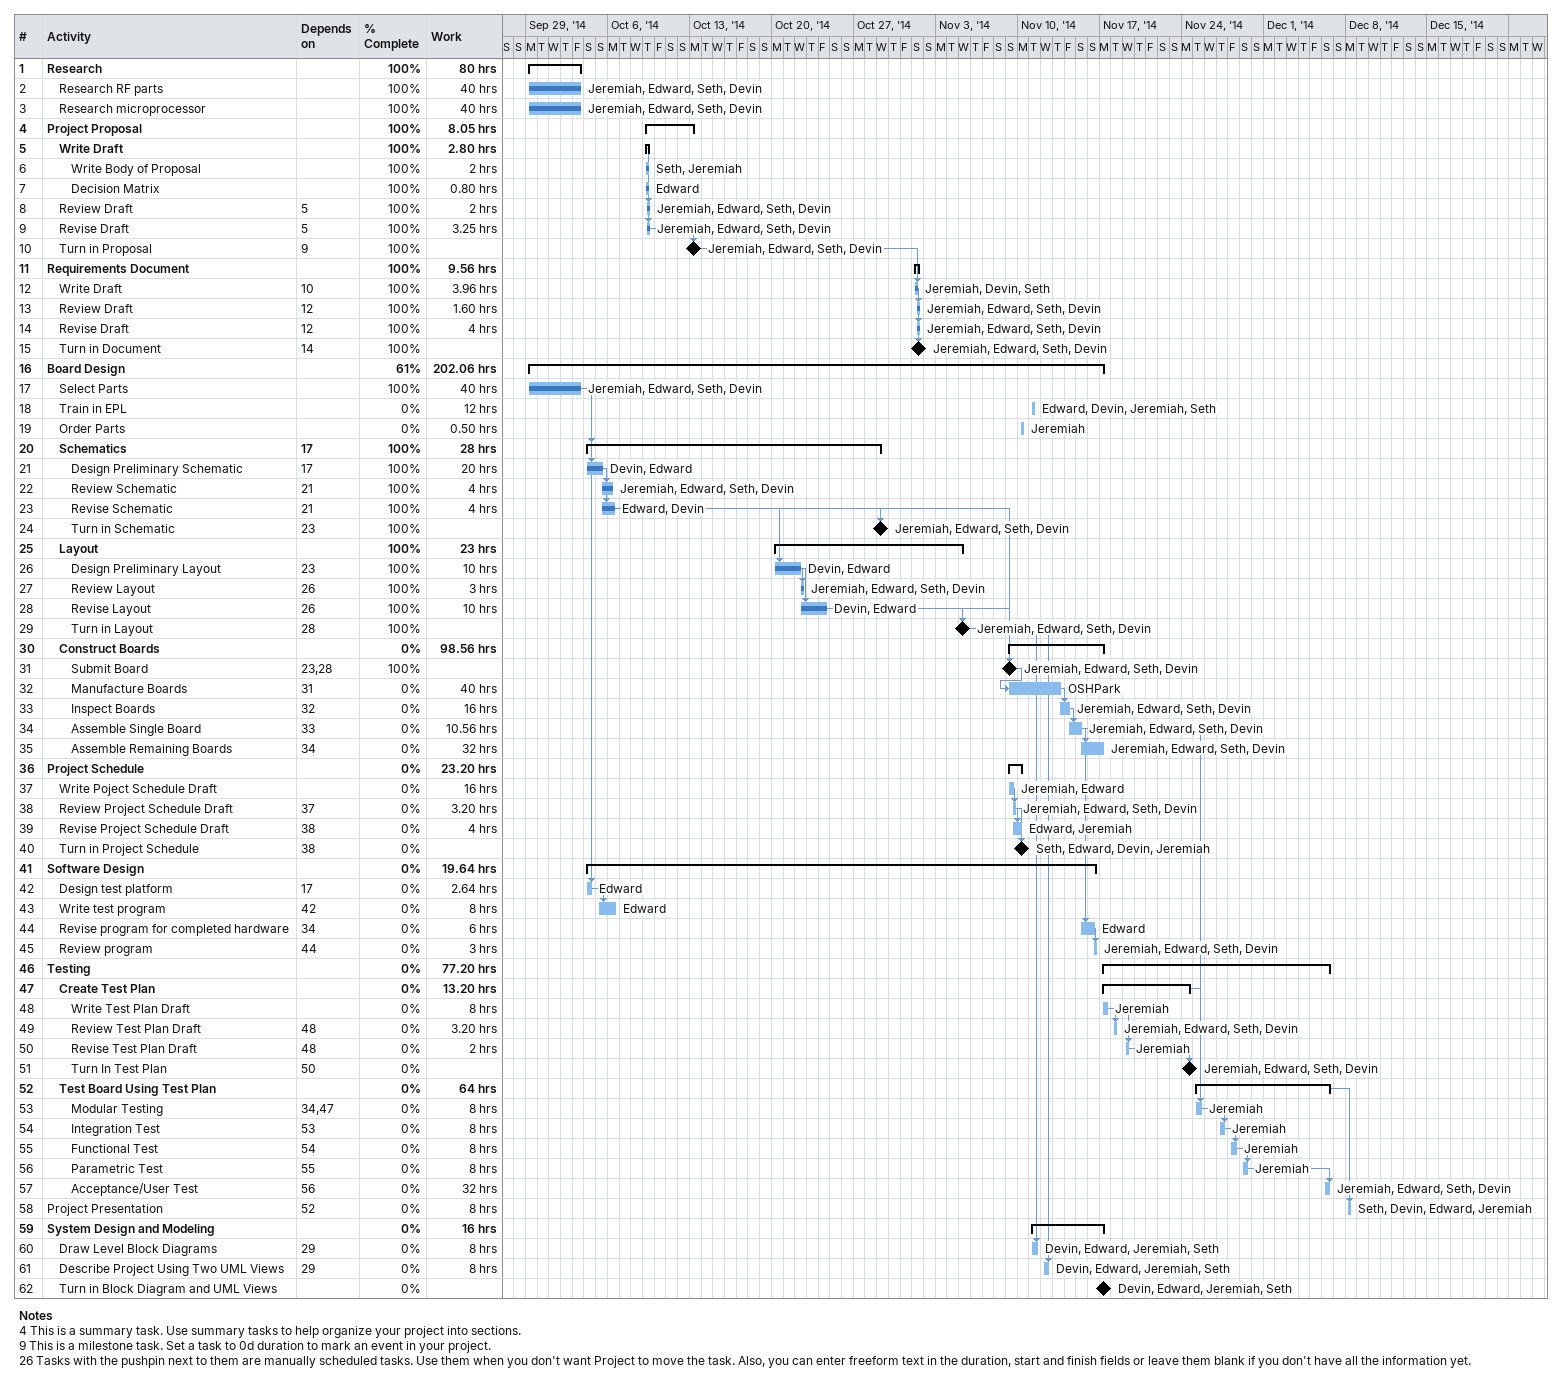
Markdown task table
| ID | Level | Task | Start | Finish | Predecessors | Resources | % complete | Work (h) |
|---|---|---|---|---|---|---|---|---|
| 1 | 1 | **Research** | 2014-09-29 | 2014-10-03 |  |  | 100 | 80 |
| 2 | 2 | Research RF parts | 2014-09-29 | 2014-10-03 |  | Jeremiah, Edward, Seth, Devin | 100 | 40 |
| 3 | 2 | Research microprocessor | 2014-09-29 | 2014-10-03 |  | Jeremiah, Edward, Seth, Devin | 100 | 40 |
| 4 | 1 | **Project Proposal** | 2014-10-09 | 2014-10-13 |  |  | 100 | 8.05 |
| 5 | 2 | **Write Draft** | 2014-10-09 | 2014-10-09 |  |  | 100 | 2.80 |
| 6 | 3 | Write Body of Proposal | 2014-10-09 | 2014-10-09 |  | Seth, Jeremiah | 100 | 2 |
| 7 | 3 | Decision Matrix | 2014-10-09 | 2014-10-09 |  | Edward | 100 | 0.80 |
| 8 | 2 | Review Draft | 2014-10-09 | 2014-10-09 | 5 | Jeremiah, Edward, Seth, Devin | 100 | 2 |
| 9 | 2 | Revise Draft | 2014-10-09 | 2014-10-09 | 5 | Jeremiah, Edward, Seth, Devin | 100 | 3.25 |
| 10 | 2 | Turn in Proposal (milestone) | 2014-10-13 | 2014-10-13 | 9 | Jeremiah, Edward, Seth, Devin | 100 |  |
| 11 | 1 | **Requirements Document** | 2014-11-01 | 2014-11-01 |  |  | 100 | 9.56 |
| 12 | 2 | Write Draft | 2014-11-01 | 2014-11-01 | 10 | Jeremiah, Devin, Seth | 100 | 3.96 |
| 13 | 2 | Review Draft | 2014-11-01 | 2014-11-01 | 12 | Jeremiah, Edward, Seth, Devin | 100 | 1.60 |
| 14 | 2 | Revise Draft | 2014-11-01 | 2014-11-01 | 12 | Jeremiah, Edward, Seth, Devin | 100 | 4 |
| 15 | 2 | Turn in Document (milestone) | 2014-11-01 | 2014-11-01 | 14 | Jeremiah, Edward, Seth, Devin | 100 |  |
| 16 | 1 | **Board Design** | 2014-09-29 | 2014-11-17 |  |  | 61 | 202.06 |
| 17 | 2 | Select Parts | 2014-09-29 | 2014-10-03 |  | Jeremiah, Edward, Seth, Devin | 100 | 40 |
| 18 | 2 | Train in EPL | 2014-11-11 | 2014-11-11 |  | Edward, Devin, Jeremiah, Seth | 0 | 12 |
| 19 | 2 | Order Parts | 2014-11-10 | 2014-11-10 |  | Jeremiah | 0 | 0.50 |
| 20 | 2 | **Schematics** | 2014-10-04 | 2014-10-29 | 17 |  | 100 | 28 |
| 21 | 3 | Design Preliminary Schematic | 2014-10-04 | 2014-10-05 | 17 | Devin, Edward | 100 | 20 |
| 22 | 3 | Review Schematic | 2014-10-05 | 2014-10-06 | 21 | Jeremiah, Edward, Seth, Devin | 100 | 4 |
| 23 | 3 | Revise Schematic | 2014-10-05 | 2014-10-06 | 21 | Edward, Devin | 100 | 4 |
| 24 | 3 | Turn in Schematic (milestone) | 2014-10-29 | 2014-10-29 | 23 | Jeremiah, Edward, Seth, Devin | 100 |  |
| 25 | 2 | **Layout** | 2014-10-20 | 2014-11-05 |  |  | 100 | 23 |
| 26 | 3 | Design Preliminary Layout | 2014-10-20 | 2014-10-22 | 23 | Devin, Edward | 100 | 10 |
| 27 | 3 | Review Layout | 2014-10-22 | 2014-10-22 | 26 | Jeremiah, Edward, Seth, Devin | 100 | 3 |
| 28 | 3 | Revise Layout | 2014-10-22 | 2014-10-24 | 26 | Devin, Edward | 100 | 10 |
| 29 | 3 | Turn in Layout (milestone) | 2014-11-05 | 2014-11-05 | 28 | Jeremiah, Edward, Seth, Devin | 100 |  |
| 30 | 2 | **Construct Boards** | 2014-11-09 | 2014-11-17 |  |  | 0 | 98.56 |
| 31 | 3 | Submit Board (milestone) | 2014-11-09 | 2014-11-09 | 23, 28 | Jeremiah, Edward, Seth, Devin | 100 |  |
| 32 | 3 | Manufacture Boards | 2014-11-09 | 2014-11-13 | 31 | OSHPark | 0 | 40 |
| 33 | 3 | Inspect Boards | 2014-11-13 | 2014-11-14 | 32 | Jeremiah, Edward, Seth, Devin | 0 | 16 |
| 34 | 3 | Assemble Single Board | 2014-11-14 | 2014-11-15 | 33 | Jeremiah, Edward, Seth, Devin | 0 | 10.56 |
| 35 | 3 | Assemble Remaining Boards | 2014-11-15 | 2014-11-17 | 34 | Jeremiah, Edward, Seth, Devin | 0 | 32 |
| 36 | 1 | **Project Schedule** | 2014-11-09 | 2014-11-10 |  |  | 0 | 23.20 |
| 37 | 2 | Write Poject Schedule Draft | 2014-11-09 | 2014-11-09 |  | Jeremiah, Edward | 0 | 16 |
| 38 | 2 | Review Project Schedule Draft | 2014-11-09 | 2014-11-09 | 37 | Jeremiah, Edward, Seth, Devin | 0 | 3.20 |
| 39 | 2 | Revise Project Schedule Draft | 2014-11-09 | 2014-11-10 | 38 | Edward, Jeremiah | 0 | 4 |
| 40 | 2 | Turn in Project Schedule (milestone) | 2014-11-10 | 2014-11-10 | 38 | Seth, Edward, Devin, Jeremiah | 0 |  |
| 41 | 1 | **Software Design** | 2014-10-04 | 2014-11-16 |  |  | 0 | 19.64 |
| 42 | 2 | Design test platform | 2014-10-04 | 2014-10-04 | 17 | Edward | 0 | 2.64 |
| 43 | 2 | Write test program | 2014-10-05 | 2014-10-06 | 42 | Edward | 0 | 8 |
| 44 | 2 | Revise program for completed hardware | 2014-11-15 | 2014-11-16 | 34 | Edward | 0 | 6 |
| 45 | 2 | Review program | 2014-11-16 | 2014-11-16 | 44 | Jeremiah, Edward, Seth, Devin | 0 | 3 |
| 46 | 1 | **Testing** | 2014-11-17 | 2014-12-06 |  |  | 0 | 77.20 |
| 47 | 2 | **Create Test Plan** | 2014-11-17 | 2014-11-24 |  |  | 0 | 13.20 |
| 48 | 3 | Write Test Plan Draft | 2014-11-17 | 2014-11-17 |  | Jeremiah | 0 | 8 |
| 49 | 3 | Review Test Plan Draft | 2014-11-18 | 2014-11-18 | 48 | Jeremiah, Edward, Seth, Devin | 0 | 3.20 |
| 50 | 3 | Revise Test Plan Draft | 2014-11-19 | 2014-11-19 | 48 | Jeremiah | 0 | 2 |
| 51 | 3 | Turn In Test Plan (milestone) | 2014-11-24 | 2014-11-24 | 50 | Jeremiah, Edward, Seth, Devin | 0 |  |
| 52 | 2 | **Test Board Using Test Plan** | 2014-11-25 | 2014-12-06 |  |  | 0 | 64 |
| 53 | 3 | Modular Testing | 2014-11-25 | 2014-11-25 | 34, 47 | Jeremiah | 0 | 8 |
| 54 | 3 | Integration Test | 2014-11-27 | 2014-11-27 | 53 | Jeremiah | 0 | 8 |
| 55 | 3 | Functional Test | 2014-11-28 | 2014-11-28 | 54 | Jeremiah | 0 | 8 |
| 56 | 3 | Parametric Test | 2014-11-29 | 2014-11-29 | 55 | Jeremiah | 0 | 8 |
| 57 | 3 | Acceptance/User Test | 2014-12-06 | 2014-12-06 | 56 | Jeremiah, Edward, Seth, Devin | 0 | 32 |
| 58 | 1 | Project Presentation | 2014-12-08 | 2014-12-08 | 52 | Seth, Devin, Edward, Jeremiah | 0 | 8 |
| 59 | 1 | **System Design and Modeling** | 2014-11-11 | 2014-11-17 |  |  | 0 | 16 |
| 60 | 2 | Draw Level Block Diagrams | 2014-11-11 | 2014-11-11 | 29 | Devin, Edward, Jeremiah, Seth | 0 | 8 |
| 61 | 2 | Describe Project Using Two UML Views | 2014-11-12 | 2014-11-12 | 29 | Devin, Edward, Jeremiah, Seth | 0 | 8 |
| 62 | 2 | Turn in Block Diagram and UML Views (milestone) | 2014-11-17 | 2014-11-17 |  | Devin, Edward, Jeremiah, Seth | 0 |  |

Notes
- 4: This is a summary task. Use summary tasks to help organize your project into sections.
- 9: This is a milestone task. Set a task to 0d duration to mark an event in your project.
- 26: Tasks with the pushpin next to them are manually scheduled tasks. Use them when you don't want Project to move the task. Also, you can enter freeform text in the duration, start and finish fields or leave them blank if you don't have all the information yet.
